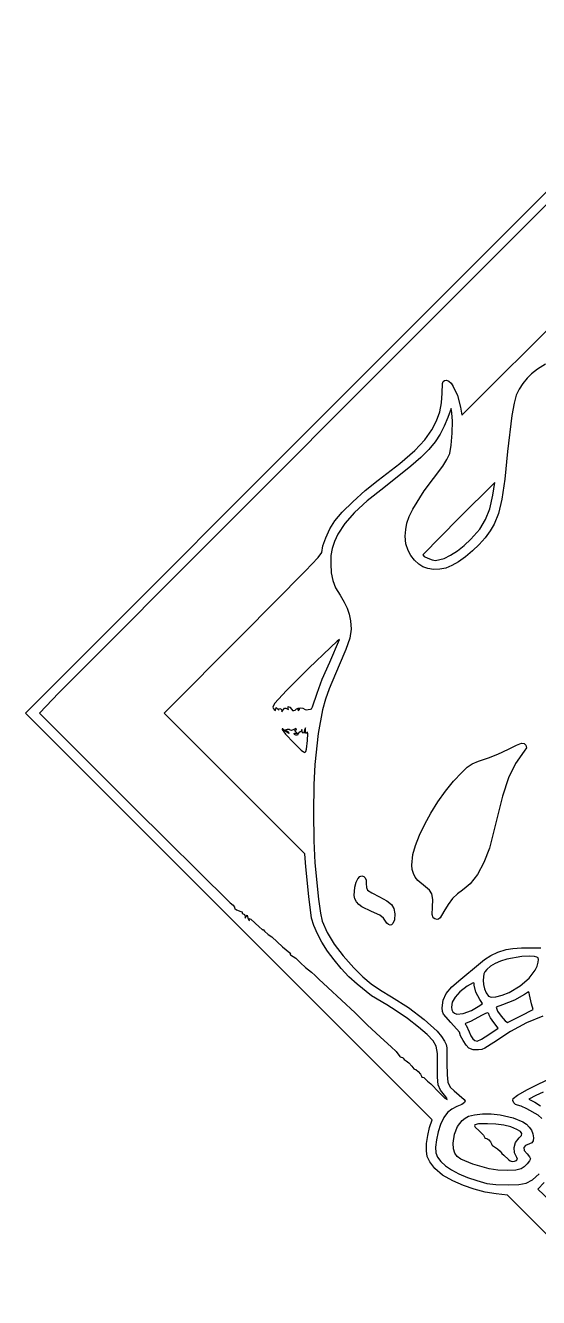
# Model space of a CAD drawing. Extents: x 243 to 560, y 433 to 750.
# Drawn here: x 242.8 to 361.2, y 456.6 to 750.1 of the extents above; entities that cross this region are included whole.
import ezdxf

# ---------------------------------------------------------------- set-up
doc = ezdxf.new("R2010")
doc.units = 0

msp = doc.modelspace()

# ---------------------------------------------------------------- linework, layer by layer
at = {"layer": 'Calque 1'}
for p, q in [((322.09027, 670.7713), (401.39877, 750.0798)), ((401.3991, 747.1693), (328.2253, 674.0123)), ((343.5268, 660.1941), (372.463, 689.1294)), ((328.2253, 674.0123), (250.5223, 596.1413)), ((242.78177, 591.4628), (322.09027, 670.7713)), ((359.54977, 669.7255), (358.532142, 668.735863)), ((360.960953, 670.781436), (359.54977, 669.7255)), ((362.79237, 671.909288), (360.960953, 670.781436)), ((338.95762, 665.2525), (339.04327, 667.508363)), ((339.04327, 667.508363), (339.197414, 667.952627)), ((339.197414, 667.952627), (339.46762, 668.1815)), ((339.46762, 668.1815), (339.953633, 668.267326)), ((339.953633, 668.267326), (340.470305, 668.047666)), ((340.470305, 668.047666), (340.999367, 667.552797)), ((340.999367, 667.552797), (341.522551, 666.813)), ((341.522551, 666.813), (342.478214, 664.719734)), ((357.559655, 667.5132), (356.71205, 666.169938)), ((358.532142, 668.735863), (357.559655, 667.5132)), ((338.821351, 663.011159), (338.95762, 665.2525)), ((342.478214, 664.719734), (343.19115, 662.0101)), ((356.06907, 664.8185), (355.542967, 662.941592)), ((356.71205, 666.169938), (356.06907, 664.8185)), ((337.651027, 658.865791), (338.394729, 660.9138)), ((338.394729, 660.9138), (338.821351, 663.011159)), ((341.0223, 661.7093), (340.26556, 659.638)), ((341.21659, 660.6813), (341.0223, 661.7093)), ((341.329574, 658.765525), (341.21659, 660.6813)), ((343.19115, 662.0101), (343.5268, 660.1941)), ((355.542967, 662.941592), (355.016219, 660.058438)), ((336.56352, 656.7725), (337.651027, 658.865791)), ((339.44162, 657.603295), (338.490825, 655.75355)), ((340.26556, 659.638), (339.44162, 657.603295)), ((341.247616, 655.9931), (341.329574, 658.765525)), ((355.016219, 660.058438), (354.04079, 651.7874)), ((332.616137, 652.017188), (334.945423, 654.461917)), ((334.945423, 654.461917), (336.56352, 656.7725)), ((338.490825, 655.75355), (337.32999, 653.997742)), ((341.019238, 653.229525), (341.247616, 655.9931)), ((329.156343, 649.046014), (332.616137, 652.017188)), ((335.875928, 652.24485), (334.04545, 650.403852)), ((337.32999, 653.997742), (335.875928, 652.24485)), ((340.69296, 651.3403), (341.019238, 653.229525)), ((354.04079, 651.7874), (353.382862, 645.427419)), ((324.14672, 645.1561), (329.156343, 649.046014)), ((334.04545, 650.403852), (331.755371, 648.383725)), ((339.0782, 648.4299), (340.04383, 649.918963)), ((340.04383, 649.918963), (340.69296, 651.3403)), ((331.755371, 648.383725), (325.46366, 643.442)), ((334.793708, 642.687214), (339.0782, 648.4299)), ((318.309335, 640.195138), (321.170999, 642.759258)), ((321.170999, 642.759258), (324.14672, 645.1561)), ((325.46366, 643.442), (321.667512, 640.421636)), ((351.12826, 644.621), (342.79388, 636.4418)), ((350.62802, 641.7121), (351.12826, 644.621)), ((353.382862, 645.427419), (352.701281, 640.7954)), ((315.878853, 637.763148), (318.309335, 640.195138)), ((321.667512, 640.421636), (318.700106, 637.688813)), ((332.15671, 638.512863), (334.793708, 642.687214)), ((349.92018, 638.528409), (350.62802, 641.7121)), ((352.701281, 640.7954), (351.91939, 637.474756)), ((314.19668, 635.7627), (315.878853, 637.763148)), ((318.700106, 637.688813), (316.472127, 635.152958)), ((331.348305, 636.812417), (332.15671, 638.512863)), ((348.991109, 636.074075), (349.92018, 638.528409)), ((351.91939, 637.474756), (350.96053, 635.0489)), ((312.092445, 631.902438), (313.053282, 633.913255)), ((313.053282, 633.913255), (314.19668, 635.7627)), ((316.472127, 635.152958), (314.89426, 632.7235)), ((330.536251, 633.782194), (330.822514, 635.26238)), ((330.822514, 635.26238), (331.348305, 636.812417)), ((342.79388, 636.4418), (334.45951, 627.9382)), ((345.58824, 631.5828), (347.620548, 633.906428)), ((347.620548, 633.906428), (348.991109, 636.074075)), ((350.96053, 635.0489), (350.036502, 633.492548)), ((311.429366, 630.007327), (312.092445, 631.902438)), ((314.087322, 631.027195), (313.570391, 629.442388)), ((314.89426, 632.7235), (314.087322, 631.027195)), ((330.44643, 632.2913), (330.536251, 633.782194)), ((330.576476, 630.489738), (330.44643, 632.2913)), ((344.056751, 630.117323), (345.58824, 631.5828)), ((348.846473, 631.898947), (347.456023, 630.327729)), ((350.036502, 633.492548), (348.846473, 631.898947)), ((310.349587, 627.353955), (311.17924, 628.505)), ((311.17924, 628.505), (311.429366, 630.007327)), ((313.570391, 629.442388), (313.297917, 627.781811)), ((331.08906, 628.9812), (330.576476, 630.489738)), ((331.750483, 627.821583), (331.08906, 628.9812)), ((340.903717, 627.839995), (342.470317, 628.851713)), ((342.470317, 628.851713), (344.056751, 630.117323)), ((345.930735, 628.838525), (344.33619, 627.490968)), ((347.456023, 630.327729), (345.930735, 628.838525)), ((307.452465, 624.254738), (310.349587, 627.353955)), ((313.297917, 627.781811), (313.22435, 625.8582)), ((313.22435, 625.8582), (313.34291, 623.824441)), ((332.598275, 626.736787), (331.750483, 627.821583)), ((333.547857, 625.820948), (332.598275, 626.736787)), ((334.51465, 625.1682), (333.547857, 625.820948)), ((334.45951, 627.9382), (334.820953, 627.603545)), ((335.628333, 624.7829), (334.51465, 625.1682)), ((334.820953, 627.603545), (335.671169, 627.176463)), ((335.671169, 627.176463), (336.658985, 626.808798)), ((336.658985, 626.808798), (337.43323, 626.6524)), ((337.43323, 626.6524), (339.43173, 627.1362)), ((339.43173, 627.1362), (340.903717, 627.839995)), ((339.43173, 627.1362), (339.43173, 627.1362)), ((341.201656, 625.459324), (339.79283, 624.8945)), ((342.73797, 626.344691), (341.201656, 625.459324)), ((344.33619, 627.490968), (342.73797, 626.344691)), ((292.98704, 609.6535), (307.452465, 624.254738)), ((313.34291, 623.824441), (313.709731, 622.050875)), ((336.985643, 624.603325), (335.628333, 624.7829)), ((338.427001, 624.637763), (336.985643, 624.603325)), ((339.79283, 624.8945), (338.427001, 624.637763)), ((313.709731, 622.050875), (314.375046, 620.369297)), ((314.375046, 620.369297), (315.38909, 618.6115)), ((315.38909, 618.6115), (316.331429, 617.053319)), ((316.331429, 617.053319), (317.010925, 615.64615)), ((317.010925, 615.64615), (317.482723, 614.256006)), ((317.482723, 614.256006), (317.80197, 612.7489)), ((317.936557, 610.795116), (317.612619, 608.710325)), ((317.80197, 612.7489), (317.936557, 610.795116)), ((274.79774, 591.4627), (292.98704, 609.6535)), ((313.00872, 603.2082), (315.27681, 608.3957)), ((314.729797, 608.03714), (313.148907, 606.608587)), ((315.27681, 608.3957), (314.729797, 608.03714)), ((317.612619, 608.710325), (316.724649, 606.084372)), ((313.148907, 606.608587), (308.194712, 601.831225)), ((316.724649, 606.084372), (315.16714, 602.5071)), ((308.194712, 601.831225), (303.032667, 596.64305)), ((311.297039, 599.24275), (313.00872, 603.2082)), ((315.16714, 602.5071), (312.856891, 597.0773)), ((310.10813, 596.0645), (311.297039, 599.24275)), ((250.5223, 596.1413), (245.99316, 591.4272)), ((303.032667, 596.64305), (300.28121, 593.6235)), ((309.057621, 592.913063), (310.10813, 596.0645)), ((312.856891, 597.0773), (312.015729, 594.639026)), ((300.28121, 593.6235), (299.879897, 592.810788)), ((299.879897, 592.810788), (299.939536, 592.569108)), ((303.42652, 592.5932), (303.377057, 592.92685)), ((303.377057, 592.92685), (303.77386, 592.7823)), ((308.786656, 592.403652), (309.057621, 592.913063)), ((312.015729, 594.639026), (311.337878, 592.196575)), ((289.70267, 544.5414), (242.78177, 591.4628)), ((245.99316, 591.4272), (267.91926, 569.4999)), ((291.04524, 575.2136), (274.79774, 591.4627)), ((299.939536, 592.569108), (300.16107, 592.31)), ((300.16107, 592.31), (300.526795, 592.021475)), ((300.526795, 592.021475), (300.59294, 592.382)), ((300.59294, 592.382), (300.648827, 592.749525)), ((300.648827, 592.749525), (301.00944, 592.372)), ((301.00944, 592.372), (301.254377, 592.1064)), ((301.252759, 592.4275), (301.50337, 592.5198)), ((301.2584, 592.1891), (301.252759, 592.4275)), ((301.254377, 592.1064), (301.2584, 592.1891)), ((301.50337, 592.5198), (301.800827, 592.383812)), ((301.800827, 592.383812), (301.93675, 592.0568)), ((301.93675, 592.0568), (301.98382, 591.766888)), ((301.98382, 591.766888), (302.10871, 591.9908)), ((302.10871, 591.9908), (302.54197, 592.5709)), ((302.54193, 592.5719), (302.855529, 592.608588)), ((302.54197, 592.5709), (302.54193, 592.5719)), ((302.855529, 592.608588), (303.21325, 592.4397)), ((303.21325, 592.4397), (303.494496, 592.273937)), ((303.494496, 592.273937), (303.42652, 592.5932)), ((303.77386, 592.7823), (304.29707, 592.247)), ((304.29707, 592.247), (304.410662, 592.040572)), ((304.410662, 592.040572), (304.688134, 592.0037)), ((304.688134, 592.0037), (305.034529, 592.123728)), ((305.034529, 592.123728), (305.35489, 592.388)), ((305.35489, 592.388), (305.726701, 592.612541)), ((305.702289, 592.4432), (305.61998, 592.2563)), ((305.61998, 592.2563), (305.73666, 591.9918)), ((305.90018, 592.5209), (305.702289, 592.4432)), ((305.726701, 592.612541), (306.250084, 592.66625)), ((305.73666, 591.9918), (306.01686, 592.2563)), ((306.050012, 592.4432), (305.90018, 592.5209)), ((306.01686, 592.2563), (306.050012, 592.4432)), ((306.01686, 592.2563), (306.01686, 592.2563)), ((306.250084, 592.66625), (306.813507, 592.555034)), ((306.813507, 592.555034), (307.30544, 592.2848)), ((307.30544, 592.2848), (307.638412, 592.159463)), ((307.638412, 592.159463), (307.99747, 592.2538)), ((307.99747, 592.2538), (308.58279, 592.3561)), ((308.58279, 592.3561), (308.786656, 592.403652)), ((311.337878, 592.196575), (310.334118, 586.733362)), ((302.030424, 587.783781), (302.02053, 587.6289)), ((302.02053, 587.6289), (302.834959, 586.55595)), ((302.131184, 587.795375), (302.030424, 587.783781)), ((302.63459, 587.3767), (302.131184, 587.795375)), ((303.56871, 586.7004), (302.63459, 587.3767)), ((303.21023, 587.6838), (302.807881, 587.587513)), ((302.807881, 587.587513), (303.24473, 587.1715)), ((303.64119, 587.641025), (303.21023, 587.6838)), ((303.24473, 587.1715), (303.579891, 586.838788)), ((303.9088, 587.4802), (303.64119, 587.641025)), ((304.204322, 587.429863), (303.9088, 587.4802)), ((304.70776, 587.6598), (304.204322, 587.429863)), ((305.181204, 587.89065), (304.70776, 587.6598)), ((304.941956, 587.357437), (305.02469, 587.4857)), ((305.22313, 587.0533), (304.941956, 587.357437)), ((305.02469, 587.4857), (305.258267, 587.576575)), ((305.35542, 587.7891), (305.181204, 587.89065)), ((305.558435, 586.743262), (305.22313, 587.0533)), ((305.258267, 587.576575), (305.35542, 587.7891)), ((305.940537, 587.044), (305.75784, 586.7177)), ((306.14824, 587.0979), (305.940537, 587.044)), ((306.343229, 587.1364), (306.14824, 587.0979)), ((306.49537, 587.4248), (306.343229, 587.1364)), ((306.59685, 587.652225), (306.49537, 587.4248)), ((306.64769, 587.2801), (306.59685, 587.652225)), ((306.747621, 586.89495), (306.64769, 587.2801)), ((307.102124, 587.009325), (306.94728, 586.8353)), ((307.23604, 587.7714), (307.09703, 587.1943)), ((307.09703, 587.1943), (307.102124, 587.009325)), ((307.441601, 588.018362), (307.23604, 587.7714)), ((307.45181, 587.7584), (307.441601, 588.018362)), ((307.44481, 586.9647), (307.45181, 587.7584)), ((307.520272, 586.7001), (307.44481, 586.9647)), ((307.75598, 586.9647), (307.520272, 586.7001)), ((307.871061, 587.017323), (307.75598, 586.9647)), ((307.92453, 586.740238), (307.871061, 587.017323)), ((302.834959, 586.55595), (304.70568, 584.5719)), ((303.579891, 586.838788), (303.56871, 586.7004)), ((304.70568, 584.5719), (306.414511, 582.894414)), ((304.835041, 586.717987), (304.965535, 586.829852)), ((304.911767, 586.530655), (304.835041, 586.717987)), ((305.20963, 586.3453), (304.911767, 586.530655)), ((304.965535, 586.829852), (305.28933, 586.7888)), ((305.533407, 586.379925), (305.20963, 586.3453)), ((305.28933, 586.7888), (305.558435, 586.743262)), ((305.75784, 586.7177), (305.533407, 586.379925)), ((306.94728, 586.8353), (306.747621, 586.89495)), ((307.658216, 583.108317), (307.85098, 585.1129)), ((307.85098, 585.1126), (307.92453, 586.740238)), ((307.85098, 585.1129), (307.85098, 585.1126)), ((310.334118, 586.733362), (309.56963, 579.5561)), ((354.25231, 583.1544), (356.082925, 584.068827)), ((356.082925, 584.068827), (357.225414, 584.489988)), ((357.225414, 584.489988), (357.888936, 584.463605)), ((357.888936, 584.463605), (358.28265, 584.0354)), ((358.28265, 584.0354), (358.390044, 583.432063)), ((306.414511, 582.894414), (306.935505, 582.491169)), ((306.935505, 582.491169), (307.289041, 582.387688)), ((307.289041, 582.387688), (307.516239, 582.591046)), ((307.516239, 582.591046), (307.658216, 583.108317)), ((347.339652, 580.385216), (349.67362, 581.1458)), ((349.67362, 581.1458), (351.78259, 581.9749)), ((351.78259, 581.9749), (354.25231, 583.1544)), ((357.886, 582.6464), (355.867788, 579.795328)), ((358.390044, 583.432063), (357.886, 582.6464)), ((309.56963, 579.5561), (309.355631, 574.89688)), ((343.45689, 577.7294), (344.75178, 578.963047)), ((344.75178, 578.963047), (345.872536, 579.752975)), ((345.872536, 579.752975), (347.339652, 580.385216)), ((355.867788, 579.795328), (354.257909, 576.503425)), ((307.29274, 558.9645), (291.04524, 575.2136)), ((339.745387, 573.410298), (341.583343, 575.701112)), ((341.583343, 575.701112), (343.45689, 577.7294)), ((354.257909, 576.503425), (352.872158, 572.310434)), ((309.355631, 574.89688), (309.284055, 568.501663)), ((337.99225, 570.939914), (339.745387, 573.410298)), ((352.872158, 572.310434), (351.52633, 566.7561)), ((267.91926, 569.4999), (289.99366, 547.6404)), ((336.373162, 568.372913), (337.99225, 570.939914)), ((309.284055, 568.501663), (309.355017, 561.978214)), ((334.937353, 565.792247), (336.373162, 568.372913)), ((351.52633, 566.7561), (349.89461, 560.2738)), ((333.734052, 563.28087), (334.937353, 565.792247)), ((309.355017, 561.978214), (309.56863, 556.9343)), ((332.22189, 558.7978), (332.812488, 560.921737)), ((332.812488, 560.921737), (333.734052, 563.28087)), ((307.50718, 555.9651), (307.29274, 558.9645)), ((331.959801, 556.372197), (332.22189, 558.7978)), ((349.89461, 560.2738), (348.607141, 556.988092)), ((308.151135, 549.1384), (307.50718, 555.9651)), ((309.56863, 556.9343), (310.415098, 548.542375)), ((332.059292, 555.340749), (331.959801, 556.372197)), ((332.320522, 554.409475), (332.059292, 555.340749)), ((348.607141, 556.988092), (347.0922, 554.222238)), ((318.83444, 551.2899), (319.140706, 552.410259)), ((319.140706, 552.410259), (319.510386, 553.22535)), ((319.510386, 553.22535), (319.936213, 553.723191)), ((319.936213, 553.723191), (320.41092, 553.8918)), ((320.41092, 553.8918), (320.888679, 553.784303)), ((320.888679, 553.784303), (321.215067, 553.457525)), ((321.215067, 553.457525), (321.393785, 552.905034)), ((321.393785, 552.905034), (321.42853, 552.1204)), ((321.42853, 552.1204), (321.505981, 551.222725)), ((332.749527, 553.562829), (332.320522, 554.409475)), ((333.352341, 552.785266), (332.749527, 553.562829)), ((335.10354, 551.3752), (333.352341, 552.785266)), ((345.409162, 552.067614), (344.523161, 551.24807)), ((347.0922, 554.222238), (345.409162, 552.067614)), ((308.8262, 544.1321), (308.151135, 549.1384)), ((318.659506, 549.353202), (318.83444, 551.2899)), ((318.819264, 548.569803), (318.659506, 549.353202)), ((321.505981, 551.222725), (321.75519, 550.5904)), ((321.75519, 550.5904), (322.722147, 549.945863)), ((322.722147, 549.945863), (324.52753, 549.0221)), ((324.52753, 549.0221), (326.199369, 548.149242)), ((336.044448, 550.622866), (335.10354, 551.3752)), ((336.587539, 549.711325), (336.044448, 550.622866)), ((336.796495, 548.457147), (336.587539, 549.711325)), ((342.471118, 549.783995), (341.364484, 548.665863)), ((343.6174, 550.6156), (342.471118, 549.783995)), ((344.523161, 551.24807), (343.6174, 550.6156)), ((289.99366, 547.6404), (290.7278, 547.0958)), ((290.7278, 547.0958), (291.14025, 546.4834)), ((291.14025, 546.4834), (291.060105, 546.449968)), ((291.060105, 546.449968), (291.111999, 546.361766)), ((291.111999, 546.361766), (291.488796, 546.0936)), ((291.488796, 546.0936), (292.47266, 545.6981)), ((310.415098, 548.542375), (310.881871, 545.259303)), ((319.162244, 547.882638), (318.819264, 548.569803)), ((319.702252, 547.271405), (319.162244, 547.882638)), ((320.453094, 546.715805), (319.702252, 547.271405)), ((322.6425, 545.6903), (320.453094, 546.715805)), ((326.199369, 548.149242), (327.24064, 547.321113)), ((327.24064, 547.321113), (327.807363, 546.364527)), ((327.807363, 546.364527), (328.05556, 545.1063)), ((336.67664, 544.996075), (336.735, 546.6769)), ((336.735, 546.6769), (336.796495, 548.457147)), ((340.323255, 547.291098), (339.37319, 545.6896)), ((341.364484, 548.665863), (340.323255, 547.291098)), ((336.62357, 497.6199), (289.70267, 544.5414)), ((292.47266, 545.6981), (292.762661, 545.616163)), ((292.762661, 545.616163), (292.78777, 545.4251)), ((292.78777, 545.4251), (292.793466, 545.238238)), ((292.793466, 545.238238), (293.03674, 545.1605)), ((293.03674, 545.1605), (293.340327, 544.9959)), ((293.340327, 544.9959), (293.46783, 544.5652)), ((293.46783, 544.5652), (293.516127, 544.129788)), ((293.516127, 544.129788), (293.71381, 544.4992)), ((293.71381, 544.4992), (293.931737, 544.792238)), ((293.931737, 544.792238), (294.07762, 544.1243)), ((294.07762, 544.1243), (294.35155, 543.6613)), ((294.40205, 543.7716), (294.335693, 544.094905)), ((294.335693, 544.094905), (294.777169, 543.875238)), ((294.35155, 543.6613), (294.470749, 543.5963)), ((294.470749, 543.5963), (294.40205, 543.7716)), ((294.777169, 543.875238), (296.7403, 542.1179)), ((309.337567, 542.418425), (308.8262, 544.1321)), ((310.881871, 545.259303), (311.27412, 543.4062)), ((311.27412, 543.4062), (312.405595, 540.83877)), ((324.533017, 544.854888), (322.6425, 545.6903)), ((325.40409, 544.1247), (324.533017, 544.854888)), ((326.21638, 542.9777), (325.40409, 544.1247)), ((326.574005, 542.66452), (326.21638, 542.9777)), ((326.21638, 542.9777), (326.21638, 542.9777)), ((327.98163, 543.774313), (327.561441, 542.872525)), ((328.05556, 545.1063), (327.98163, 543.774313)), ((336.86518, 544.2058), (336.67664, 544.996075)), ((337.261494, 543.945763), (336.86514, 544.2058)), ((336.86514, 544.2058), (336.86518, 544.2058)), ((337.78534, 543.8376), (337.261494, 543.945763)), ((338.131429, 543.918541), (337.78534, 543.8376)), ((338.471647, 544.207775), (338.131429, 543.918541)), ((339.37319, 545.6896), (338.471647, 544.207775)), ((296.7403, 542.1179), (297.422367, 541.487038)), ((297.422367, 541.487038), (297.582613, 541.385848)), ((297.582613, 541.385848), (297.58536, 541.4564)), ((297.58536, 541.4564), (297.607087, 541.523175)), ((297.607087, 541.523175), (297.94956, 541.1257)), ((297.94956, 541.1257), (298.7867, 540.3981)), ((298.7867, 540.3981), (299.680149, 539.819025)), ((310.14534, 540.550078), (309.337567, 542.418425)), ((311.215386, 538.576755), (310.14534, 540.550078)), ((312.405595, 540.83877), (314.018253, 538.157762)), ((326.928517, 542.555475), (326.574005, 542.66452)), ((327.263226, 542.631249), (326.928517, 542.555475)), ((327.561441, 542.872525), (327.263226, 542.631249)), ((299.680149, 539.819025), (302.13566, 537.5538)), ((302.13566, 537.5538), (303.83031, 536.1648)), ((312.513574, 536.54815), (311.215386, 538.576755)), ((314.018253, 538.157762), (316.080382, 535.410023)), ((353.69177, 536.8809), (355.276042, 537.153516)), ((355.276042, 537.153516), (357.239492, 537.301841)), ((357.239492, 537.301841), (361.723017, 537.258025)), ((303.83031, 536.1648), (303.945966, 536.08515)), ((303.89621, 535.8936), (303.84716, 535.723488)), ((303.84716, 535.723488), (303.96461, 535.6952)), ((303.945966, 536.08515), (303.89621, 535.8936)), ((303.96461, 535.6952), (305.150295, 534.931963)), ((305.150295, 534.931963), (306.15319, 533.9204)), ((314.005771, 534.513957), (312.513574, 536.54815)), ((315.657845, 532.523872), (314.005771, 534.513957)), ((316.080382, 535.410023), (318.56027, 532.6424)), ((347.30822, 533.416), (348.694299, 534.6039)), ((348.694299, 534.6039), (350.182816, 535.55705)), ((350.182816, 535.55705), (351.829923, 536.3059)), ((352.419146, 534.236922), (351.169631, 533.6893)), ((351.829923, 536.3059), (353.69177, 536.8809)), ((353.86371, 534.6871), (352.419146, 534.236922)), ((357.347965, 535.25415), (353.86371, 534.6871)), ((359.020477, 535.337969), (357.347965, 535.25415)), ((360.26411, 535.2548), (359.020477, 535.337969)), ((360.826177, 535.130731), (360.26411, 535.2548)), ((361.102769, 534.956975), (360.826177, 535.130731)), ((361.170319, 534.620131), (361.102769, 534.956975)), ((361.10526, 534.0068), (361.170319, 534.620131)), ((306.15319, 533.9204), (306.24819, 533.8494)), ((306.24819, 533.8494), (307.43852, 532.791)), ((307.43852, 532.791), (308.77115, 531.6666)), ((308.77115, 531.6666), (309.6804, 530.8728)), ((317.435666, 530.627588), (315.657845, 532.523872)), ((318.56027, 532.6424), (320.623201, 530.62653)), ((343.28608, 530.0317), (347.30822, 533.416)), ((348.537455, 531.310913), (348.41221, 529.8653)), ((348.791487, 531.781133), (348.537455, 531.310913)), ((349.24656, 532.297), (348.791487, 531.781133)), ((350.112869, 533.043053), (349.24656, 532.297)), ((351.169631, 533.6893), (350.112869, 533.043053)), ((359.01341, 530.274213), (360.439175, 532.151161)), ((360.439175, 532.151161), (360.875636, 533.090487)), ((360.875636, 533.090487), (361.10526, 534.0068)), ((309.6804, 530.8728), (310.49133, 530.0791)), ((310.49133, 530.0791), (312.56508, 528.1608)), ((319.3051, 528.8748), (317.435666, 530.627588)), ((322.609662, 526.253438), (319.3051, 528.8748)), ((320.623201, 530.62653), (322.591796, 528.975863)), ((322.591796, 528.975863), (324.718178, 527.497789)), ((339.872026, 526.747425), (341.203503, 528.298981)), ((341.203503, 528.298981), (343.28608, 530.0317)), ((344.75249, 528.4586), (343.056372, 527.132611)), ((346.082575, 529.237737), (344.75249, 528.4586)), ((346.310427, 529.114095), (346.082575, 529.237737)), ((346.36644, 528.6635), (346.310427, 529.114095)), ((346.722005, 527.026575), (346.36644, 528.6635)), ((348.41221, 529.8653), (348.499077, 528.812513)), ((348.499077, 528.812513), (348.73529, 527.829625)), ((354.42418, 527.0223), (356.9633, 528.517433)), ((356.9633, 528.517433), (359.01341, 530.274213)), ((312.56508, 528.1608), (318.87605, 522.2739)), ((326.21715, 524.1027), (322.609662, 526.253438)), ((324.718178, 527.497789), (327.25447, 525.9997)), ((327.25447, 525.9997), (331.163365, 523.545934)), ((339.165586, 525.184356), (339.872026, 526.747425)), ((341.916764, 525.935913), (341.275589, 524.792183)), ((343.056372, 527.132611), (341.916764, 525.935913)), ((347.63362, 525.3481), (346.722005, 527.026575)), ((348.29856, 524.4534), (347.63362, 525.3481)), ((348.73529, 527.829625), (349.114865, 526.9349)), ((349.114865, 526.9349), (349.63182, 526.1466)), ((349.63182, 526.1466), (350.264767, 525.893686)), ((350.264767, 525.893686), (351.375804, 525.973838)), ((351.375804, 525.973838), (352.812939, 526.359295)), ((352.812939, 526.359295), (354.42418, 527.0223)), ((354.42418, 527.0223), (354.42418, 527.0223)), ((357.92432, 526.5372), (355.6126, 525.18285)), ((358.894525, 527.120775), (357.92432, 526.5372)), ((359.04131, 526.942481), (358.894525, 527.120775)), ((359.07804, 526.4412), (359.04131, 526.942481)), ((359.54106, 524.4009), (359.07804, 526.4412)), ((328.360584, 522.789714), (326.21715, 524.1027)), ((330.970176, 520.956988), (328.360584, 522.789714)), ((331.163365, 523.545934), (334.821821, 520.76125)), ((338.95812, 523.4171), (339.165586, 525.184356)), ((338.995612, 522.619219), (338.95812, 523.4171)), ((339.223462, 521.986975), (338.995612, 522.619219)), ((341.275589, 524.792183), (341.07477, 523.6251)), ((341.07477, 523.6251), (341.158329, 523.002854)), ((341.158329, 523.002854), (341.402599, 522.52638)), ((341.402599, 522.52638), (341.79797, 522.197343)), ((343.794585, 522.111539), (345.70498, 522.8221)), ((345.70498, 522.8221), (347.66323, 523.9585)), ((345.70498, 522.8221), (345.70498, 522.8221)), ((347.66323, 523.9585), (348.29856, 524.4534)), ((352.90359, 524.1309), (351.39354, 523.5653)), ((351.39354, 523.5653), (351.753853, 522.708498)), ((351.753853, 522.708498), (352.573964, 521.501212)), ((355.6126, 525.18285), (352.90359, 524.1309)), ((357.08208, 521.6307), (359.9925, 523.0882)), ((359.9925, 523.0882), (359.54106, 524.4009)), ((318.87605, 522.2739), (320.3084, 520.815)), ((320.3084, 520.815), (321.62725, 519.5363)), ((321.62725, 519.5363), (324.75051, 516.6957)), ((333.515758, 518.994792), (330.970176, 520.956988)), ((334.821821, 520.76125), (337.763977, 518.034616)), ((340.9425, 520.0419), (339.223462, 521.986975)), ((342.92687, 517.8069), (340.9425, 520.0419)), ((341.79797, 522.197343), (342.334831, 522.017413)), ((342.334831, 522.017413), (343.794585, 522.111539)), ((344.333646, 519.850013), (344.284113, 519.668627)), ((344.284113, 519.668627), (344.47313, 519.4133)), ((345.60975, 520.3858), (344.333646, 519.850013)), ((348.04987, 521.6435), (345.60975, 520.3858)), ((348.823046, 522.0914), (348.04987, 521.6435)), ((349.37131, 522.2606), (348.823046, 522.0914)), ((349.697897, 522.151325), (349.37131, 522.2606)), ((349.80604, 521.7638), (349.697897, 522.151325)), ((350.115111, 521.130825), (349.80604, 521.7638)), ((350.8582, 520.0957), (350.115111, 521.130825)), ((351.91037, 518.7742), (350.8582, 520.0957)), ((352.573964, 521.501212), (353.46263, 520.45857)), ((353.46263, 520.45857), (354.02861, 520.0957)), ((354.02861, 520.0957), (357.08208, 521.6309)), ((358.445417, 519.963013), (354.712532, 517.953711)), ((357.08208, 521.6309), (357.08208, 521.6307)), ((362.20395, 521.517158), (358.445417, 519.963013)), ((324.75051, 516.6957), (327.16677, 514.4686)), ((335.46716, 517.2934), (333.515758, 518.994792)), ((336.874211, 515.839814), (335.46716, 517.2934)), ((337.763977, 518.034616), (338.82086, 516.81462)), ((338.82086, 516.81462), (339.52397, 515.755)), ((343.17318, 516.997792), (342.92687, 517.8069)), ((343.768061, 515.884588), (343.17318, 516.997792)), ((344.47313, 519.4133), (345.17926, 517.8987)), ((345.17926, 517.8987), (345.573068, 516.970628)), ((345.573068, 516.970628), (346.005715, 516.312875)), ((348.033641, 516.228363), (349.73372, 517.282)), ((349.73372, 517.282), (351.91037, 518.7742)), ((349.73372, 517.282), (349.73372, 517.282)), ((354.712532, 517.953711), (350.88931, 515.4341)), ((327.16677, 514.4686), (328.32451, 513.392625)), ((337.596254, 514.602088), (336.874211, 515.839814)), ((337.849987, 512.935192), (337.596254, 514.602088)), ((339.52397, 515.755), (339.855331, 515.023008)), ((339.855331, 515.023008), (340.028879, 514.188163)), ((340.028879, 514.188163), (340.06188, 510.7179)), ((344.495439, 514.822739), (343.768061, 515.884588)), ((345.13924, 514.1677), (344.495439, 514.822739)), ((345.13927, 514.1677), (345.13924, 514.1677)), ((346.082884, 513.781625), (345.13927, 514.1677)), ((346.005715, 516.312875), (346.481014, 515.921034)), ((347.31743, 513.7449), (346.082884, 513.781625)), ((346.481014, 515.921034), (347.00278, 515.7907)), ((347.00278, 515.7907), (348.033641, 516.228363)), ((348.093162, 513.854248), (347.31743, 513.7449)), ((348.823875, 514.113963), (348.093162, 513.854248)), ((350.88931, 515.4341), (348.823875, 514.113963)), ((328.32451, 513.392625), (329.21846, 512.2262)), ((329.21846, 512.2262), (329.25001, 512.1283)), ((329.25001, 512.1283), (329.52066, 512.0874)), ((329.52066, 512.0874), (329.832094, 512.01215)), ((329.832094, 512.01215), (329.96163, 511.8313)), ((329.96163, 511.8313), (330.153337, 511.54995)), ((330.153337, 511.54995), (330.61425, 511.2332)), ((330.61425, 511.2332), (331.272061, 510.7248)), ((331.272061, 510.7248), (331.93717, 509.9827)), ((337.85211, 510.1941), (337.849987, 512.935192)), ((340.06188, 510.7179), (340.070394, 508.013583)), ((331.93717, 509.9827), (332.410562, 509.40955)), ((332.410562, 509.40955), (332.60746, 509.3074)), ((332.60746, 509.3074), (332.840625, 509.248688)), ((332.840625, 509.248688), (333.40121, 508.7801)), ((333.40121, 508.7801), (333.961799, 508.136425)), ((333.961799, 508.136425), (334.19496, 507.6567)), ((337.862281, 507.458573), (337.85211, 510.1941)), ((340.070394, 508.013583), (340.280625, 506.297288)), ((358.648605, 504.59395), (365.01883, 507.7723)), ((334.19496, 507.6567), (334.27014, 507.446738)), ((334.27014, 507.446738), (334.45089, 507.4518)), ((334.45089, 507.4518), (334.7306, 507.405275)), ((334.7306, 507.405275), (335.0437, 507.0706)), ((335.0437, 507.0706), (335.5727, 506.5311)), ((335.5727, 506.5311), (336.366397, 505.902663)), ((336.366397, 505.902663), (338.296, 503.9198)), ((338.064774, 505.700588), (337.862281, 507.458573)), ((338.568202, 504.458583), (338.064774, 505.700588)), ((340.280625, 506.297288), (340.791403, 505.180748)), ((340.791403, 505.180748), (341.70156, 504.2757)), ((338.296, 503.9198), (339.606181, 502.578438)), ((339.48118, 503.271), (338.568202, 504.458583)), ((339.48094, 503.2708), (339.48118, 503.271)), ((340.015445, 502.5836), (339.48094, 503.2708)), ((339.606181, 502.578438), (340.10094, 502.2978)), ((340.10094, 502.2978), (340.015445, 502.5836)), ((341.70156, 504.2757), (344.026276, 502.2942)), ((344.026276, 502.2942), (344.227738, 501.908644)), ((344.227738, 501.908644), (344.09176, 501.5853)), ((355.299821, 502.069645), (355.3493, 502.537)), ((355.515894, 501.557412), (355.299821, 502.069645)), ((355.3493, 502.537), (356.361449, 503.287966)), ((356.361449, 503.287966), (358.648605, 504.59395)), ((360.59534, 503.1879), (358.93819, 502.3716)), ((358.93819, 502.3716), (360.34876, 501.6568)), ((362.2525, 504.0043), (360.59534, 503.1879)), ((340.160458, 499.277738), (339.314678, 498.11792)), ((341.162473, 500.103411), (340.160458, 499.277738)), ((342.37197, 500.65), (341.162473, 500.103411)), ((343.46699, 501.1133), (342.37197, 500.65)), ((344.09176, 501.5853), (343.46699, 501.1133)), ((346.435749, 498.79572), (348.243061, 498.984437)), ((348.243061, 498.984437), (350.269458, 498.977761)), ((350.269458, 498.977761), (352.31925, 498.7664)), ((355.903527, 501.144348), (355.515894, 501.557412)), ((356.36873, 500.9745), (355.903527, 501.144348)), ((357.190593, 500.744862), (356.36873, 500.9745)), ((358.477114, 500.169175), (357.190593, 500.744862)), ((361.07149, 498.6563), (358.477114, 500.169175)), ((360.34876, 501.6568), (361.653699, 500.863844)), ((336.06285, 495.8045), (336.62357, 497.6199)), ((338.57389, 496.5689), (338.015746, 494.861181)), ((339.314678, 498.11792), (338.57389, 496.5689)), ((341.771879, 494.303386), (342.478247, 496.088287)), ((342.478247, 496.088287), (343.58416, 497.48797)), ((343.58416, 497.48797), (344.272443, 498.017875)), ((344.272443, 498.017875), (345.04321, 498.4209)), ((345.04321, 498.4209), (346.435749, 498.79572)), ((346.461601, 496.44735), (346.393748, 496.240736)), ((346.393748, 496.240736), (346.558878, 495.947972)), ((347.365449, 496.663528), (346.461601, 496.44735)), ((349.4088, 496.7193), (347.365449, 496.663528)), ((351.335267, 496.639467), (349.4088, 496.7193)), ((353.153154, 496.385063), (351.335267, 496.639467)), ((352.31925, 498.7664), (355.302645, 498.098709)), ((354.790889, 495.969952), (353.153154, 496.385063)), ((356.1769, 495.408), (354.790889, 495.969952)), ((355.302645, 498.098709), (357.53965, 497.155675)), ((357.53965, 497.155675), (358.384089, 496.577523)), ((358.384089, 496.577523), (359.04893, 495.926478)), ((361.931177, 497.881239), (361.07149, 498.6563)), ((335.362419, 492.148338), (335.616388, 493.989239)), ((335.616388, 493.989239), (336.06285, 495.8045)), ((337.618536, 493.02885), (337.425441, 491.330169)), ((338.015746, 494.861181), (337.618536, 493.02885)), ((341.51146, 492.2148), (341.771879, 494.303386)), ((346.558878, 495.947972), (347.5189, 495.0426)), ((347.5189, 495.0426), (348.530636, 494.049863)), ((348.530636, 494.049863), (348.83444, 493.4709)), ((348.83444, 493.4709), (348.777977, 493.317313)), ((348.777977, 493.317313), (348.88374, 493.3708)), ((348.88374, 493.3708), (349.224407, 493.338928)), ((349.224407, 493.338928), (349.710567, 492.993125)), ((355.911173, 492.416564), (356.72886, 493.4309)), ((356.994841, 494.911695), (356.1769, 495.408)), ((356.72886, 493.4309), (357.25328, 493.985986)), ((357.347787, 494.458638), (356.994841, 494.911695)), ((357.25328, 493.985986), (357.347787, 494.458638)), ((359.04893, 495.926478), (359.536506, 495.201188)), ((359.536506, 495.201188), (359.84915, 494.4003)), ((359.84915, 494.4003), (360.022675, 493.467016)), ((360.022675, 493.467016), (359.963312, 492.785)), ((335.316917, 490.469567), (335.362419, 492.148338)), ((335.49586, 489.1407), (335.316917, 490.469567)), ((337.425441, 491.330169), (337.47964, 490.0234)), ((341.586195, 490.918089), (341.51146, 492.2148)), ((341.87221, 489.938938), (341.586195, 490.918089)), ((349.710567, 492.993125), (350.146091, 492.509809)), ((350.146091, 492.509809), (350.33485, 492.0654)), ((350.33485, 492.0654), (350.401884, 491.817712)), ((350.401884, 491.817712), (350.56305, 491.7147)), ((350.56305, 491.7147), (351.750005, 490.948037)), ((351.750005, 490.948037), (352.366439, 490.38862)), ((352.366439, 490.38862), (352.56709, 490.0664)), ((355.537085, 491.217138), (355.911173, 492.416564)), ((355.625094, 489.989567), (355.537085, 491.217138)), ((358.185538, 491.712297), (357.778252, 491.194975)), ((357.778252, 491.194975), (357.894741, 490.531666)), ((357.894741, 490.531666), (358.53696, 489.7303)), ((359.11464, 492.0757), (358.185538, 491.712297)), ((359.663241, 492.329484), (359.11464, 492.0757)), ((359.963312, 492.785), (359.663241, 492.329484)), ((336.099389, 487.8995), (335.49586, 489.1407)), ((337.28122, 486.4219), (336.099389, 487.8995)), ((337.47964, 490.0234), (337.863732, 489.020718)), ((337.863732, 489.020718), (338.621995, 488.014261)), ((338.621995, 488.014261), (339.723131, 487.022802)), ((342.417898, 489.175992), (341.87221, 489.938938)), ((343.27165, 488.5279), (342.417898, 489.175992)), ((346.054337, 487.3771), (343.27165, 488.5279)), ((349.80571, 486.3202), (346.054337, 487.3771)), ((352.56709, 490.0664), (352.68998, 489.832638)), ((352.68998, 489.832638), (353.17086, 489.4566)), ((353.17086, 489.4566), (354.25245, 488.4947)), ((354.25245, 488.4947), (354.615597, 488.184202)), ((354.615597, 488.184202), (355.10088, 488.035188)), ((355.10088, 488.035188), (355.633503, 488.057005)), ((356.1937, 488.8908), (355.625094, 489.989567)), ((355.633503, 488.057005), (356.13867, 488.259)), ((356.13867, 488.259), (356.1387, 488.259)), ((356.1387, 488.259), (356.377374, 488.529638)), ((356.377374, 488.529638), (356.1937, 488.8908)), ((358.579634, 487.439275), (357.885269, 486.764416)), ((358.53696, 489.7303), (359.097545, 489.097188)), ((359.115776, 488.125497), (358.579634, 487.439275)), ((359.097545, 489.097188), (359.33071, 488.6428)), ((359.33071, 488.6428), (359.115776, 488.125497)), ((339.001846, 484.879137), (337.28122, 486.4219)), ((341.43975, 483.5085), (339.001846, 484.879137)), ((339.723131, 487.022802), (341.13584, 486.065113)), ((341.13584, 486.065113), (342.828824, 485.159965)), ((342.828824, 485.159965), (344.770785, 484.326133)), ((344.770785, 484.326133), (346.930423, 483.582387)), ((351.825904, 486.027006), (349.80571, 486.3202)), ((349.80571, 486.3202), (349.80571, 486.3202)), ((354.02965, 485.9212), (351.825904, 486.027006)), ((355.968916, 486.005144), (354.02965, 485.9212)), ((357.19567, 486.2812), (355.968916, 486.005144)), ((357.885269, 486.764416), (357.19567, 486.2812)), ((359.786832, 483.773225), (361.35232, 485.1154)), ((343.864956, 482.43987), (341.43975, 483.5085)), ((346.337533, 481.590513), (343.864956, 482.43987)), ((348.861173, 480.959348), (346.337533, 481.590513)), ((346.930423, 483.582387), (349.27644, 482.9475)), ((349.27644, 482.9475), (351.314565, 482.702013)), ((351.314565, 482.702013), (354.17124, 482.5949)), ((354.17124, 482.5949), (356.640474, 482.668863)), ((356.640474, 482.668863), (358.364278, 483.009675)), ((358.364278, 483.009675), (359.786832, 483.773225)), ((362.50559, 483.1184), (361.05058, 481.6431)), ((361.05058, 481.6431), (365.07345, 477.7495)), ((351.43957, 480.5453), (348.861173, 480.959348)), ((354.0003, 480.2449), (351.43957, 480.5453)), ((377.633, 456.611), (354.0003, 480.2449))]:
    msp.add_line(p, q, dxfattribs=at)

doc.saveas('drawing.dxf')
